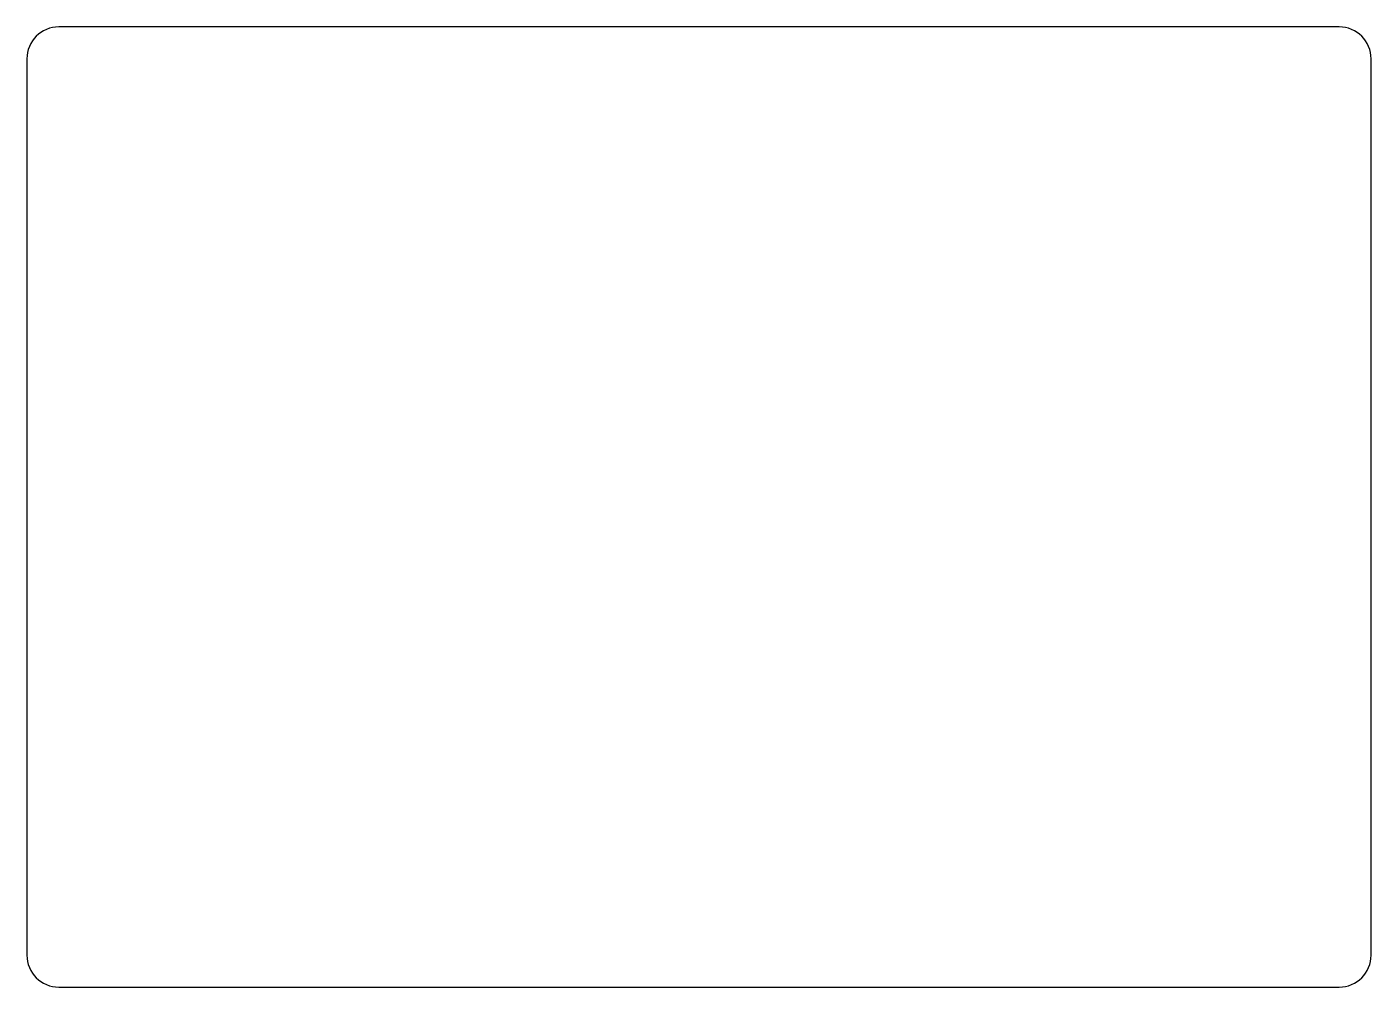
# Model space of a CAD drawing. Header units: millimetres. Extents: x -210 to 210, y -150 to 150.
import ezdxf

# ---------------------------------------------------------------- set-up
doc = ezdxf.new("R2010")
doc.units = ezdxf.units.MM

msp = doc.modelspace()

# ---------------------------------------------------------------- linework, layer by layer
at = {"color": 7, "linetype": 'Continuous', "lineweight": 25}
for p, q in [((200, 150), (-200, 150)), ((-210, 140), (-210, -140)), ((210, -140), (210, 140)), ((-200, -150), (200, -150))]:
    msp.add_line(p, q, dxfattribs=at)
for centre, start, end in [((-200, 140), 90, 180), ((200, 140), 0, 90), ((-200, -140), 180, 270), ((200, -140), 270, 0)]:
    msp.add_arc(centre, 10, start, end, dxfattribs=at)

doc.saveas('drawing.dxf')
